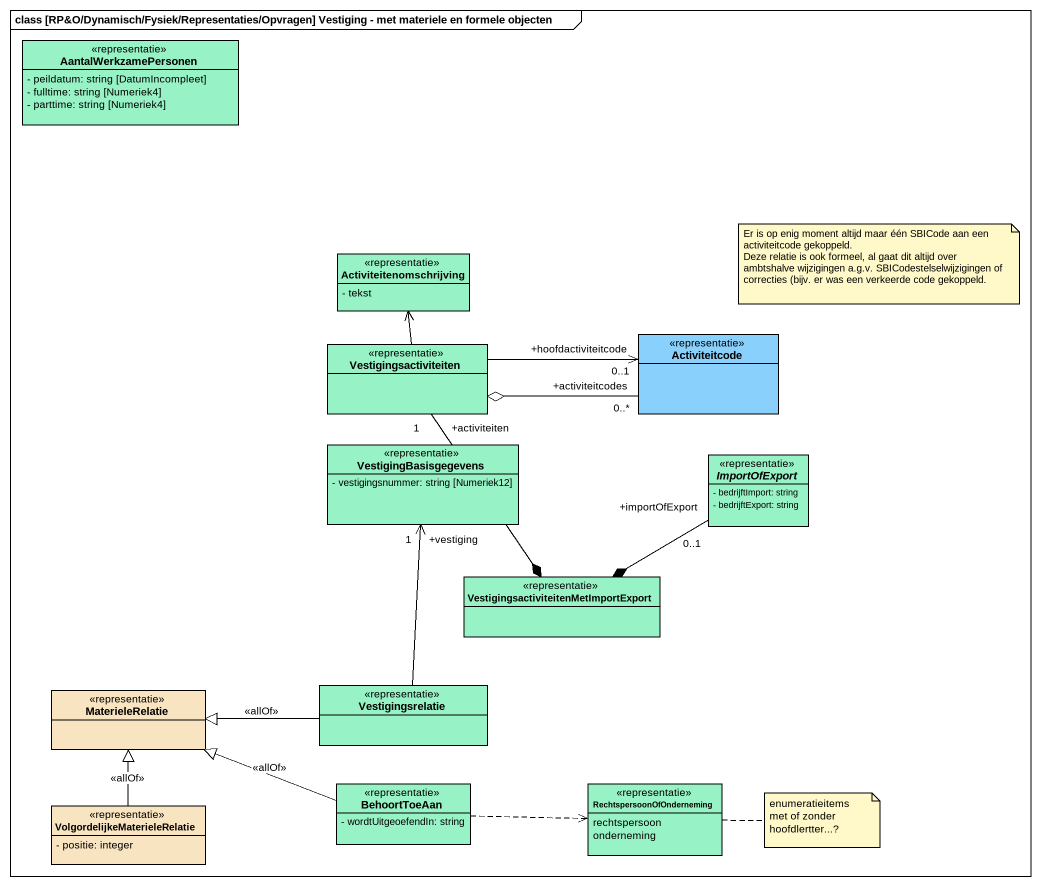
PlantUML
@startuml
mainframe class [RP&O/Dynamisch/Fysiek/Representaties/Opvragen] Vestiging - met materiele en formele objecten
hide circle
hide empty members
skinparam classAttributeIconSize 0
class AantalWerkzamePersonen <<representatie>> #97F3C5 {
  - peildatum: string [DatumIncompleet]
  - fulltime: string [Numeriek4]
  - parttime: string [Numeriek4]
}
class Activiteitenomschrijving <<representatie>> #97F3C5 {
  - tekst
}
class Vestigingsactiviteiten <<representatie>> #97F3C5
class Activiteitcode <<representatie>> #89D1FC
class VestigingBasisgegevens <<representatie>> #97F3C5 {
  - vestigingsnummer: string [Numeriek12]
}
abstract class ImportOfExport <<representatie>> #97F3C5 {
  - bedrijftImport: string
  - bedrijftExport: string
}
class "VestigingsactiviteitenMetImportExport" as VestigingsactiviteitenMetImp <<representatie>> #97F3C5
class MaterieleRelatie <<representatie>> #F8E4C0
class Vestigingsrelatie <<representatie>> #97F3C5
class "VolgordelijkeMaterieleRelatie" as VolgordelijkeMaterieleRelati <<representatie>> #F8E4C0 {
  - positie: integer
}
class BehoortToeAan <<representatie>> #97F3C5 {
  - wordtUitgeoefendIn: string
}
enum RechtspersoonOfOnderneming <<representatie>> #97F3C5 {
  rechtspersoon
  onderneming
}
Vestigingsactiviteiten -up-> Activiteitenomschrijving
Vestigingsactiviteiten -right-> "+hoofdactiviteitcode\n0..1" Activiteitcode
Vestigingsactiviteiten "+activiteiten\n1" --* VestigingsactiviteitenMetImp
Activiteitcode "+activiteitcodes\n0..*" -left-o Vestigingsactiviteiten
ImportOfExport "+importOfExport\n0..1" -left-* VestigingsactiviteitenMetImp
Vestigingsrelatie -up-> "+vestiging\n1" VestigingBasisgegevens
Vestigingsrelatie -left-|> MaterieleRelatie : <<allOf>>
VolgordelijkeMaterieleRelati -up-|> MaterieleRelatie : <<allOf>>
BehoortToeAan -left-|> MaterieleRelatie : <<allOf>>
BehoortToeAan .right.> RechtspersoonOfOnderneming
note as N1
  Er is op enig moment altijd maar één SBICode aan een activiteitcode gekoppeld.
  Deze relatie is ook formeel, al gaat dit altijd over ambtshalve wijzigingen a.g.v. SBICodestelselwijzigingen of correcties (bijv. er was een verkeerde code gekoppeld.
end note
note right of RechtspersoonOfOnderneming : enumeratieitems met of zonder hoofdlertter...?
@enduml
